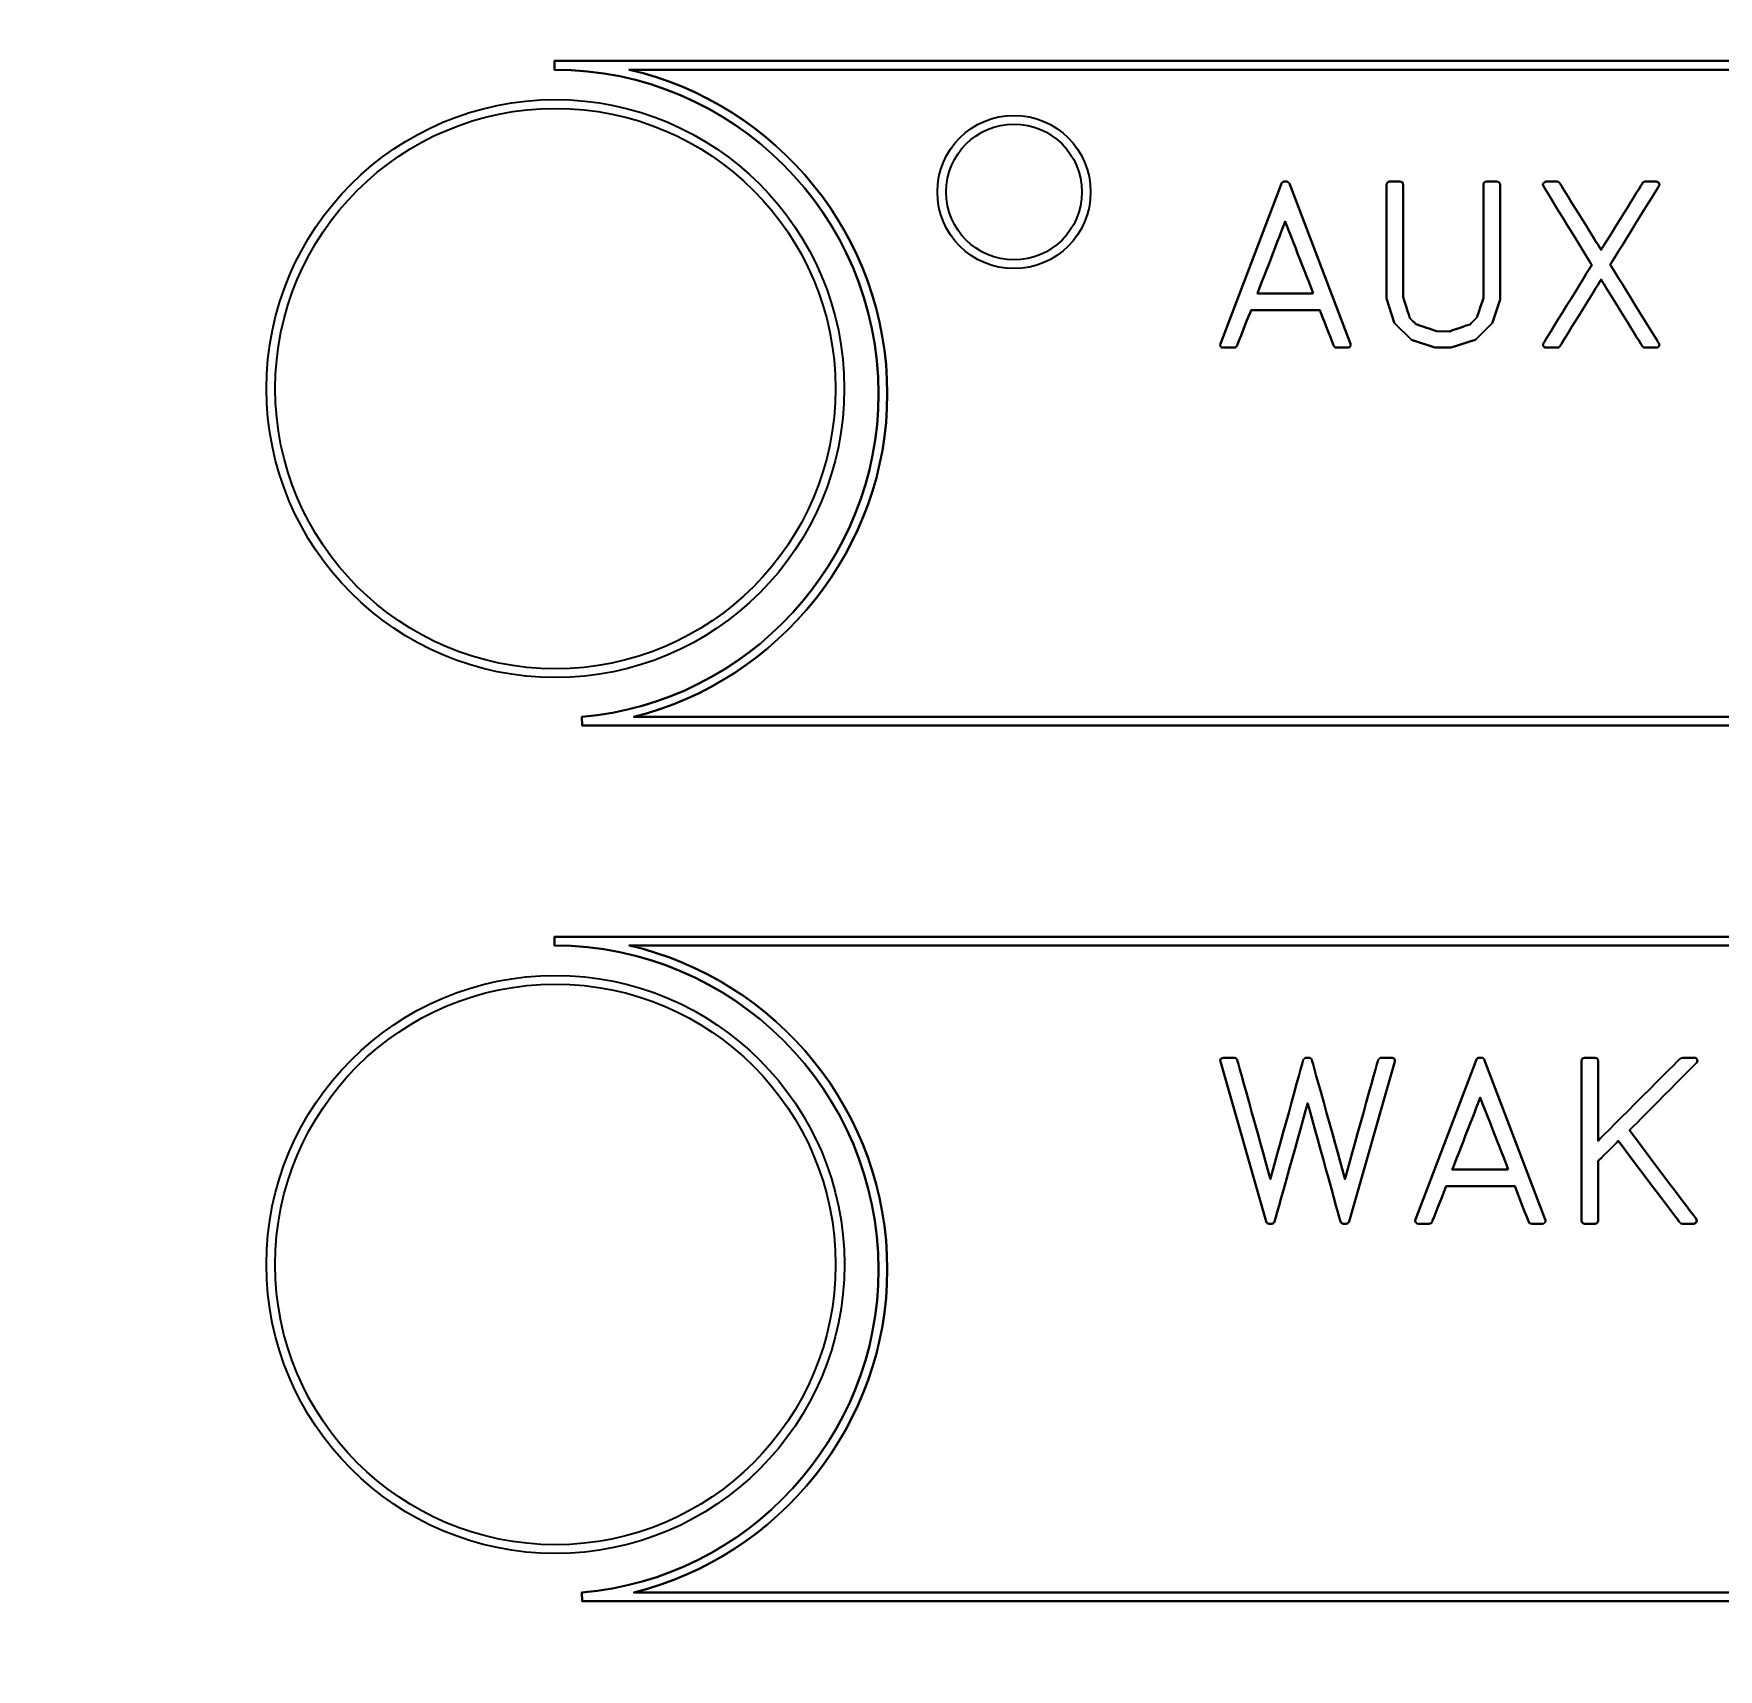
# Model space of a CAD drawing. Extents: x 5.5 to 12.5, y 5.1 to 18.5.
# Drawn here: x 8.984 to 10.908, y 8.231 to 10.098 of the extents above; entities that cross this region are included whole.
import ezdxf

# ---------------------------------------------------------------- set-up
doc = ezdxf.new("R2010")
doc.units = 0
doc.header["$MEASUREMENT"] = 0
doc.layers.get('0').update_dxf_attribs({"linetype": 'CONTINUOUS'})
doc.styles.add('STD', font='txt')

msp = doc.modelspace()

# ---------------------------------------------------------------- linework, layer by layer
at = {"color": 7}
for centre, radius in [((9.5796, 9.6933), 0.3299), ((9.5796, 9.6933), 0.3299), ((9.5796, 9.6933), 0.3199), ((9.5796, 9.6933), 0.3199), ((10.1033, 9.9177), 0.0875), ((10.1033, 9.9177), 0.0875), ((10.1033, 9.9177), 0.0775), ((10.1033, 9.9177), 0.0775), ((9.5796, 8.6934), 0.33), ((9.5796, 8.6934), 0.33), ((9.5796, 8.6934), 0.32), ((9.5796, 8.6934), 0.32)]:
    msp.add_circle(centre, radius, dxfattribs=at)
for points, knots in [([(12.1297, 18.4983), (12.1297, 18.4983), (5.8796, 18.4983), (5.8796, 18.4983), (5.6701, 18.4983), (5.4996, 18.3279), (5.4996, 18.1183), (5.4996, 18.1183), (5.4996, 5.8684), (5.4996, 5.8684), (5.4996, 5.6589), (5.6701, 5.4884), (5.8796, 5.4884), (5.8796, 5.4884), (12.1297, 5.4884), (12.1297, 5.4884), (12.3391, 5.4884), (12.5097, 5.6589), (12.5097, 5.8684), (12.5097, 5.8684), (12.5097, 18.1183), (12.5097, 18.1183), (12.5097, 18.3279), (12.3391, 18.4983), (12.1297, 18.4983)], [0, 0, 0, 0, 1, 1, 1, 2, 2, 2, 3, 3, 3, 4, 4, 4, 5, 5, 5, 6, 6, 6, 7, 7, 7, 8, 8, 8, 8]), ([(12.1297, 18.4883), (12.1297, 18.4883), (5.8796, 18.4883), (5.8796, 18.4883), (5.6756, 18.4883), (5.5096, 18.3224), (5.5096, 18.1183), (5.5096, 18.1183), (5.5096, 5.8684), (5.5096, 5.8684), (5.5096, 5.6644), (5.6756, 5.4984), (5.8796, 5.4984), (5.8796, 5.4984), (12.1297, 5.4984), (12.1297, 5.4984), (12.1724, 5.4984), (12.213, 5.5056), (12.2513, 5.519), (12.2513, 5.519), (12.2489, 5.519), (12.2489, 5.519), (12.2489, 5.519), (12.2382, 5.5232), (12.2382, 5.5232), (12.2382, 5.5232), (12.2341, 5.5273), (12.2341, 5.5273), (12.2341, 5.5273), (12.231, 5.5332), (12.231, 5.5332), (12.2313, 5.5325), (12.2323, 5.5325), (12.233, 5.5321), (12.2327, 5.5328), (12.2323, 5.5339), (12.2323, 5.5339), (12.232, 5.5345), (12.2316, 5.5352), (12.2316, 5.5359), (12.2316, 5.537), (12.2323, 5.538), (12.2334, 5.5383), (12.2351, 5.539), (12.2365, 5.5383), (12.2372, 5.5363), (12.2372, 5.5363), (12.2378, 5.5356), (12.2382, 5.5349), (12.2382, 5.5352), (12.2389, 5.5356), (12.2389, 5.5359), (12.2389, 5.5363), (12.2389, 5.5366), (12.2385, 5.537), (12.2385, 5.537), (12.2406, 5.5321), (12.2406, 5.5321), (12.2406, 5.5321), (12.2423, 5.5304), (12.2434, 5.5297), (12.2444, 5.5294), (12.2502, 5.5273), (12.2502, 5.5273), (12.2502, 5.5273), (12.2578, 5.527), (12.2578, 5.527), (12.2578, 5.527), (12.2647, 5.5294), (12.2661, 5.5297), (12.2668, 5.5304), (12.2699, 5.5335), (12.2706, 5.5342), (12.2709, 5.5356), (12.273, 5.5414), (12.273, 5.5414), (12.273, 5.5414), (12.2733, 5.5463), (12.2733, 5.5463), (12.2733, 5.5463), (12.2709, 5.5528), (12.2706, 5.5542), (12.2699, 5.5549), (12.2668, 5.558), (12.2657, 5.559), (12.2647, 5.5594), (12.2589, 5.5614), (12.2589, 5.5614), (12.2589, 5.5614), (12.2513, 5.5614), (12.2513, 5.5614), (12.2513, 5.5614), (12.2444, 5.5594), (12.243, 5.559), (12.2423, 5.558), (12.2396, 5.5552), (12.2396, 5.5552), (12.2385, 5.5542), (12.2368, 5.5538), (12.2354, 5.5545), (12.2341, 5.5552), (12.2334, 5.5566), (12.2334, 5.558), (12.2334, 5.558), (12.2368, 5.5879), (12.2368, 5.5879), (12.2368, 5.5897), (12.2385, 5.591), (12.2403, 5.591), (12.2403, 5.591), (12.2713, 5.591), (12.2713, 5.591), (12.2733, 5.591), (12.2747, 5.589), (12.2747, 5.5869), (12.2747, 5.5848), (12.2733, 5.5828), (12.2713, 5.5828), (12.2713, 5.5828), (12.2496, 5.5828), (12.2447, 5.5828), (12.244, 5.5793), (12.2437, 5.5735), (12.243, 5.5676), (12.2461, 5.5687), (12.2499, 5.5697), (12.2499, 5.5697), (12.2499, 5.5697), (12.2602, 5.5697), (12.2602, 5.5697), (12.2602, 5.5697), (12.2695, 5.5666), (12.2695, 5.5666), (12.2702, 5.5662), (12.2706, 5.5659), (12.2709, 5.5656), (12.2709, 5.5656), (12.2775, 5.5594), (12.2775, 5.5594), (12.2778, 5.559), (12.2781, 5.5583), (12.2781, 5.558), (12.2781, 5.558), (12.2816, 5.5473), (12.2816, 5.5473), (12.2816, 5.5473), (12.2812, 5.5401), (12.2812, 5.5401), (12.2812, 5.5401), (12.2781, 5.5308), (12.2781, 5.5308), (12.2781, 5.5301), (12.2778, 5.5297), (12.2775, 5.5294), (12.2775, 5.5294), (12.2771, 5.529), (12.2771, 5.529), (12.408, 5.5862), (12.4997, 5.7168), (12.4997, 5.8684), (12.4997, 5.8684), (12.4997, 18.1183), (12.4997, 18.1183), (12.4997, 18.3224), (12.3336, 18.4883), (12.1297, 18.4883)], [0, 0, 0, 0, 1, 1, 1, 2, 2, 2, 3, 3, 3, 4, 4, 4, 5, 5, 5, 6, 6, 6, 7, 7, 7, 8, 8, 8, 9, 9, 9, 10, 10, 10, 11, 11, 11, 12, 12, 12, 13, 13, 13, 14, 14, 14, 15, 15, 15, 16, 16, 16, 17, 17, 17, 18, 18, 18, 19, 19, 19, 20, 20, 20, 21, 21, 21, 22, 22, 22, 23, 23, 23, 24, 24, 24, 25, 25, 25, 26, 26, 26, 27, 27, 27, 28, 28, 28, 29, 29, 29, 30, 30, 30, 31, 31, 31, 32, 32, 32, 33, 33, 33, 34, 34, 34, 35, 35, 35, 36, 36, 36, 37, 37, 37, 38, 38, 38, 39, 39, 39, 40, 40, 40, 41, 41, 41, 42, 42, 42, 43, 43, 43, 44, 44, 44, 45, 45, 45, 46, 46, 46, 47, 47, 47, 48, 48, 48, 49, 49, 49, 50, 50, 50, 51, 51, 51, 52, 52, 52, 53, 53, 53, 54, 54, 54, 55, 55, 55, 55]), ([(12.4997, 5.8684), (12.4997, 5.7168), (12.408, 5.5862), (12.2771, 5.529), (12.2771, 5.529), (12.2775, 5.5294), (12.2775, 5.5294), (12.2778, 5.5297), (12.2781, 5.5301), (12.2781, 5.5308), (12.2781, 5.5308), (12.2812, 5.5401), (12.2812, 5.5401), (12.2812, 5.5401), (12.2816, 5.5473), (12.2816, 5.5473), (12.2816, 5.5473), (12.2781, 5.558), (12.2781, 5.558), (12.2781, 5.5583), (12.2778, 5.559), (12.2775, 5.5594), (12.2775, 5.5594), (12.2709, 5.5656), (12.2709, 5.5656), (12.2706, 5.5659), (12.2702, 5.5662), (12.2695, 5.5666), (12.2695, 5.5666), (12.2602, 5.5697), (12.2602, 5.5697), (12.2602, 5.5697), (12.2499, 5.5697), (12.2499, 5.5697), (12.2499, 5.5697), (12.2461, 5.5687), (12.243, 5.5676), (12.2437, 5.5735), (12.244, 5.5793), (12.2447, 5.5828), (12.2496, 5.5828), (12.2713, 5.5828), (12.2713, 5.5828), (12.2733, 5.5828), (12.2747, 5.5848), (12.2747, 5.5869), (12.2747, 5.589), (12.2733, 5.591), (12.2713, 5.591), (12.2713, 5.591), (12.2403, 5.591), (12.2403, 5.591), (12.2385, 5.591), (12.2368, 5.5897), (12.2368, 5.5879), (12.2368, 5.5879), (12.2334, 5.558), (12.2334, 5.558), (12.2334, 5.5566), (12.2341, 5.5552), (12.2354, 5.5545), (12.2368, 5.5538), (12.2385, 5.5542), (12.2396, 5.5552), (12.2396, 5.5552), (12.2423, 5.558), (12.243, 5.559), (12.2444, 5.5594), (12.2513, 5.5614), (12.2513, 5.5614), (12.2513, 5.5614), (12.2589, 5.5614), (12.2589, 5.5614), (12.2589, 5.5614), (12.2647, 5.5594), (12.2657, 5.559), (12.2668, 5.558), (12.2699, 5.5549), (12.2706, 5.5542), (12.2709, 5.5528), (12.2733, 5.5463), (12.2733, 5.5463), (12.2733, 5.5463), (12.273, 5.5414), (12.273, 5.5414), (12.273, 5.5414), (12.2709, 5.5356), (12.2706, 5.5342), (12.2699, 5.5335), (12.2668, 5.5304), (12.2661, 5.5297), (12.2647, 5.5294), (12.2578, 5.527), (12.2578, 5.527), (12.2578, 5.527), (12.2502, 5.5273), (12.2502, 5.5273), (12.2502, 5.5273), (12.2444, 5.5294), (12.2434, 5.5297), (12.2423, 5.5304), (12.2406, 5.5321), (12.2406, 5.5321), (12.2406, 5.5321), (12.2385, 5.537), (12.2385, 5.537), (12.2389, 5.5366), (12.2389, 5.5363), (12.2389, 5.5359), (12.2389, 5.5356), (12.2382, 5.5352), (12.2382, 5.5349), (12.2378, 5.5356), (12.2372, 5.5363), (12.2372, 5.5363), (12.2365, 5.5383), (12.2351, 5.539), (12.2334, 5.5383), (12.2323, 5.538), (12.2316, 5.537), (12.2316, 5.5359), (12.2316, 5.5352), (12.232, 5.5345), (12.2323, 5.5339), (12.2323, 5.5339), (12.2327, 5.5328), (12.233, 5.5321), (12.2323, 5.5325), (12.2313, 5.5325), (12.231, 5.5332), (12.231, 5.5332), (12.2341, 5.5273), (12.2341, 5.5273), (12.2341, 5.5273), (12.2382, 5.5232), (12.2382, 5.5232), (12.2382, 5.5232), (12.2489, 5.519), (12.2489, 5.519), (12.2489, 5.519), (12.2513, 5.519), (12.2513, 5.519), (12.213, 5.5056), (12.1724, 5.4984), (12.1297, 5.4984), (12.1297, 5.4984), (5.8796, 5.4984), (5.8796, 5.4984), (5.6756, 5.4984), (5.5096, 5.6644), (5.5096, 5.8684), (5.5096, 5.8684), (5.5096, 18.1183), (5.5096, 18.1183), (5.5096, 18.3224), (5.6756, 18.4883), (5.8796, 18.4883), (5.8796, 18.4883), (12.1297, 18.4883), (12.1297, 18.4883), (12.3336, 18.4883), (12.4997, 18.3224), (12.4997, 18.1183), (12.4997, 18.1183), (12.4997, 5.8684), (12.4997, 5.8684)], [0, 0, 0, 0, 1, 1, 1, 2, 2, 2, 3, 3, 3, 4, 4, 4, 5, 5, 5, 6, 6, 6, 7, 7, 7, 8, 8, 8, 9, 9, 9, 10, 10, 10, 11, 11, 11, 12, 12, 12, 13, 13, 13, 14, 14, 14, 15, 15, 15, 16, 16, 16, 17, 17, 17, 18, 18, 18, 19, 19, 19, 20, 20, 20, 21, 21, 21, 22, 22, 22, 23, 23, 23, 24, 24, 24, 25, 25, 25, 26, 26, 26, 27, 27, 27, 28, 28, 28, 29, 29, 29, 30, 30, 30, 31, 31, 31, 32, 32, 32, 33, 33, 33, 34, 34, 34, 35, 35, 35, 36, 36, 36, 37, 37, 37, 38, 38, 38, 39, 39, 39, 40, 40, 40, 41, 41, 41, 42, 42, 42, 43, 43, 43, 44, 44, 44, 45, 45, 45, 46, 46, 46, 47, 47, 47, 48, 48, 48, 49, 49, 49, 50, 50, 50, 51, 51, 51, 52, 52, 52, 53, 53, 53, 54, 54, 54, 55, 55, 55, 55]), ([(5.8286, 6.1419), (5.7624, 6.1419), (5.7087, 6.1957), (5.7087, 6.2618), (5.7087, 6.2618), (5.7087, 11.1118), (5.7087, 11.1118), (5.7087, 11.178), (5.7624, 11.2317), (5.8286, 11.2317), (5.8286, 11.2317), (12.1786, 11.2317), (12.1786, 11.2317), (12.2447, 11.2317), (12.2985, 11.178), (12.2985, 11.1118), (12.2985, 11.1118), (12.2985, 6.2618), (12.2985, 6.2618), (12.2985, 6.1957), (12.2447, 6.1419), (12.1786, 6.1419), (12.1786, 6.1419), (5.8286, 6.1419), (5.8286, 6.1419)], [0, 0, 0, 0, 1, 1, 1, 2, 2, 2, 3, 3, 3, 4, 4, 4, 5, 5, 5, 6, 6, 6, 7, 7, 7, 8, 8, 8, 8]), ([(12.1786, 6.1819), (12.2227, 6.1819), (12.2585, 6.2177), (12.2585, 6.2618), (12.2585, 6.2618), (12.2585, 11.1118), (12.2585, 11.1118), (12.2585, 11.1559), (12.2227, 11.1917), (12.1786, 11.1917), (12.1786, 11.1917), (5.8286, 11.1917), (5.8286, 11.1917), (5.7845, 11.1917), (5.7487, 11.1559), (5.7487, 11.1118), (5.7487, 11.1118), (5.7487, 6.2618), (5.7487, 6.2618), (5.7487, 6.2177), (5.7845, 6.1819), (5.8286, 6.1819), (5.8286, 6.1819), (12.1786, 6.1819), (12.1786, 6.1819)], [0, 0, 0, 0, 1, 1, 1, 2, 2, 2, 3, 3, 3, 4, 4, 4, 5, 5, 5, 6, 6, 6, 7, 7, 7, 8, 8, 8, 8]), ([(11.9226, 9.3086), (11.9226, 9.3086), (9.6103, 9.3086), (9.6103, 9.3086), (9.6103, 9.3086), (9.6096, 9.3186), (9.6096, 9.3186), (9.7997, 9.3345), (9.9486, 9.4964), (9.9486, 9.6873), (9.9486, 9.8912), (9.7825, 10.0573), (9.5786, 10.0573), (9.5786, 10.0573), (9.5786, 10.0673), (9.5786, 10.0673), (9.5786, 10.0673), (11.9226, 10.0673), (11.9226, 10.0673), (11.9695, 10.0673), (12.0077, 10.0294), (12.0077, 9.9825), (12.0077, 9.9825), (12.0077, 9.3937), (12.0077, 9.3937), (12.0077, 9.3469), (11.9695, 9.3086), (11.9226, 9.3086)], [0, 0, 0, 0, 1, 1, 1, 2, 2, 2, 3, 3, 3, 4, 4, 4, 5, 5, 5, 6, 6, 6, 7, 7, 7, 8, 8, 8, 9, 9, 9, 9]), ([(12.0077, 9.9825), (12.0077, 10.0294), (11.9695, 10.0673), (11.9226, 10.0673), (11.9226, 10.0673), (9.5786, 10.0673), (9.5786, 10.0673), (9.5786, 10.0673), (9.5786, 10.0573), (9.5786, 10.0573), (9.7825, 10.0573), (9.9486, 9.8912), (9.9486, 9.6873), (9.9486, 9.4964), (9.7997, 9.3345), (9.6096, 9.3186), (9.6096, 9.3186), (9.6103, 9.3086), (9.6103, 9.3086), (9.6103, 9.3086), (11.9226, 9.3086), (11.9226, 9.3086), (11.9695, 9.3086), (12.0077, 9.3469), (12.0077, 9.3937), (12.0077, 9.3937), (12.0077, 9.9825), (12.0077, 9.9825)], [0, 0, 0, 0, 1, 1, 1, 2, 2, 2, 3, 3, 3, 4, 4, 4, 5, 5, 5, 6, 6, 6, 7, 7, 7, 8, 8, 8, 9, 9, 9, 9]), ([(11.9226, 10.0573), (11.9226, 10.0573), (9.8221, 10.0573), (9.664, 10.0573), (9.8325, 10.0183), (9.9586, 9.8674), (9.9586, 9.6873), (9.9586, 9.5116), (9.8352, 9.36), (9.6692, 9.3186), (9.7808, 9.3186), (11.9226, 9.3186), (11.9226, 9.3186), (11.964, 9.3186), (11.9977, 9.3524), (11.9977, 9.3937), (11.9977, 9.3937), (11.9977, 9.9825), (11.9977, 9.9825), (11.9977, 10.0238), (11.964, 10.0573), (11.9226, 10.0573)], [0, 0, 0, 0, 1, 1, 1, 2, 2, 2, 3, 3, 3, 4, 4, 4, 5, 5, 5, 6, 6, 6, 7, 7, 7, 7]), ([(11.9977, 9.3937), (11.9977, 9.3524), (11.964, 9.3186), (11.9226, 9.3186), (11.9226, 9.3186), (9.7808, 9.3186), (9.6692, 9.3186), (9.8352, 9.36), (9.9586, 9.5116), (9.9586, 9.6873), (9.9586, 9.8674), (9.8325, 10.0183), (9.664, 10.0573), (9.8221, 10.0573), (11.9226, 10.0573), (11.9226, 10.0573), (11.964, 10.0573), (11.9977, 10.0238), (11.9977, 9.9825), (11.9977, 9.9825), (11.9977, 9.3937), (11.9977, 9.3937)], [0, 0, 0, 0, 1, 1, 1, 2, 2, 2, 3, 3, 3, 4, 4, 4, 5, 5, 5, 6, 6, 6, 7, 7, 7, 7]), ([(10.487, 9.7414), (10.4864, 9.7403), (10.4853, 9.74), (10.4843, 9.74), (10.4843, 9.74), (10.4715, 9.74), (10.4715, 9.74), (10.4702, 9.74), (10.4688, 9.7407), (10.4684, 9.742), (10.4684, 9.742), (10.454, 9.7789), (10.4526, 9.7827), (10.4481, 9.7827), (10.3785, 9.7827), (10.374, 9.7827), (10.3723, 9.7789), (10.3579, 9.742), (10.3579, 9.742), (10.3575, 9.7407), (10.3561, 9.74), (10.3548, 9.74), (10.3548, 9.74), (10.3423, 9.74), (10.3423, 9.74), (10.341, 9.74), (10.3399, 9.7403), (10.3392, 9.7414), (10.3389, 9.7424), (10.3386, 9.7434), (10.3389, 9.7445), (10.3389, 9.7445), (10.4088, 9.9274), (10.4088, 9.9274), (10.4092, 9.9284), (10.4106, 9.9295), (10.4119, 9.9295), (10.4119, 9.9295), (10.4147, 9.9295), (10.4147, 9.9295), (10.4161, 9.9295), (10.4171, 9.9284), (10.4178, 9.9274), (10.4178, 9.9274), (10.4874, 9.7445), (10.4874, 9.7445), (10.4877, 9.7434), (10.4877, 9.7424), (10.487, 9.7414)], [0, 0, 0, 0, 1, 1, 1, 2, 2, 2, 3, 3, 3, 4, 4, 4, 5, 5, 5, 6, 6, 6, 7, 7, 7, 8, 8, 8, 9, 9, 9, 10, 10, 10, 11, 11, 11, 12, 12, 12, 13, 13, 13, 14, 14, 14, 15, 15, 15, 16, 16, 16, 16]), ([(10.4178, 9.9274), (10.4171, 9.9284), (10.4161, 9.9295), (10.4147, 9.9295), (10.4147, 9.9295), (10.4119, 9.9295), (10.4119, 9.9295), (10.4106, 9.9295), (10.4092, 9.9284), (10.4088, 9.9274), (10.4088, 9.9274), (10.3389, 9.7445), (10.3389, 9.7445), (10.3386, 9.7434), (10.3389, 9.7424), (10.3392, 9.7414), (10.3399, 9.7403), (10.341, 9.74), (10.3423, 9.74), (10.3423, 9.74), (10.3548, 9.74), (10.3548, 9.74), (10.3561, 9.74), (10.3575, 9.7407), (10.3579, 9.742), (10.3579, 9.742), (10.3723, 9.7789), (10.374, 9.7827), (10.3785, 9.7827), (10.4481, 9.7827), (10.4526, 9.7827), (10.454, 9.7789), (10.4684, 9.742), (10.4684, 9.742), (10.4688, 9.7407), (10.4702, 9.74), (10.4715, 9.74), (10.4715, 9.74), (10.4843, 9.74), (10.4843, 9.74), (10.4853, 9.74), (10.4864, 9.7403), (10.487, 9.7414), (10.4877, 9.7424), (10.4877, 9.7434), (10.4874, 9.7445), (10.4874, 9.7445), (10.4178, 9.9274), (10.4178, 9.9274)], [0, 0, 0, 0, 1, 1, 1, 2, 2, 2, 3, 3, 3, 4, 4, 4, 5, 5, 5, 6, 6, 6, 7, 7, 7, 8, 8, 8, 9, 9, 9, 10, 10, 10, 11, 11, 11, 12, 12, 12, 13, 13, 13, 14, 14, 14, 15, 15, 15, 16, 16, 16, 16]), ([(10.6583, 9.7961), (10.6583, 9.7958), (10.6583, 9.7951), (10.6583, 9.7948), (10.6583, 9.7948), (10.6497, 9.7686), (10.6497, 9.7686), (10.6493, 9.7682), (10.649, 9.7675), (10.6486, 9.7672), (10.6486, 9.7672), (10.631, 9.7496), (10.631, 9.7496), (10.6307, 9.7493), (10.6304, 9.7489), (10.6297, 9.7489), (10.6297, 9.7489), (10.6025, 9.74), (10.6025, 9.74), (10.6025, 9.74), (10.5839, 9.74), (10.5839, 9.74), (10.5839, 9.74), (10.5573, 9.7489), (10.5573, 9.7489), (10.557, 9.7489), (10.5566, 9.7493), (10.5563, 9.7496), (10.5563, 9.7496), (10.5384, 9.7672), (10.5384, 9.7672), (10.538, 9.7675), (10.5377, 9.7682), (10.5373, 9.7686), (10.5373, 9.7686), (10.5287, 9.7961), (10.5287, 9.7961), (10.5287, 9.7961), (10.5287, 9.926), (10.5287, 9.926), (10.5287, 9.9281), (10.5301, 9.9295), (10.5322, 9.9295), (10.5322, 9.9295), (10.5442, 9.9295), (10.5442, 9.9295), (10.5463, 9.9295), (10.5477, 9.9281), (10.5477, 9.926), (10.5477, 9.926), (10.5477, 9.7975), (10.5477, 9.7975), (10.5477, 9.7975), (10.5549, 9.7748), (10.5556, 9.7734), (10.5566, 9.7724), (10.5611, 9.7679), (10.5621, 9.7668), (10.5635, 9.7665), (10.5856, 9.7589), (10.5856, 9.7589), (10.5856, 9.7589), (10.6007, 9.7586), (10.6007, 9.7586), (10.6007, 9.7586), (10.6224, 9.7662), (10.6242, 9.7665), (10.6248, 9.7675), (10.6307, 9.7734), (10.6317, 9.7744), (10.6324, 9.7758), (10.6393, 9.7965), (10.6393, 9.7965), (10.6393, 9.7965), (10.6393, 9.926), (10.6393, 9.926), (10.6393, 9.9281), (10.6407, 9.9295), (10.6428, 9.9295), (10.6428, 9.9295), (10.6548, 9.9295), (10.6548, 9.9295), (10.6569, 9.9295), (10.6583, 9.9281), (10.6583, 9.926), (10.6583, 9.926), (10.6583, 9.7961), (10.6583, 9.7961)], [0, 0, 0, 0, 1, 1, 1, 2, 2, 2, 3, 3, 3, 4, 4, 4, 5, 5, 5, 6, 6, 6, 7, 7, 7, 8, 8, 8, 9, 9, 9, 10, 10, 10, 11, 11, 11, 12, 12, 12, 13, 13, 13, 14, 14, 14, 15, 15, 15, 16, 16, 16, 17, 17, 17, 18, 18, 18, 19, 19, 19, 20, 20, 20, 21, 21, 21, 22, 22, 22, 23, 23, 23, 24, 24, 24, 25, 25, 25, 26, 26, 26, 27, 27, 27, 28, 28, 28, 29, 29, 29, 29]), ([(10.6548, 9.9295), (10.6548, 9.9295), (10.6428, 9.9295), (10.6428, 9.9295), (10.6407, 9.9295), (10.6393, 9.9281), (10.6393, 9.926), (10.6393, 9.926), (10.6393, 9.7965), (10.6393, 9.7965), (10.6393, 9.7965), (10.6324, 9.7758), (10.6317, 9.7744), (10.6307, 9.7734), (10.6248, 9.7675), (10.6242, 9.7665), (10.6224, 9.7662), (10.6007, 9.7586), (10.6007, 9.7586), (10.6007, 9.7586), (10.5856, 9.7589), (10.5856, 9.7589), (10.5856, 9.7589), (10.5635, 9.7665), (10.5621, 9.7668), (10.5611, 9.7679), (10.5566, 9.7724), (10.5556, 9.7734), (10.5549, 9.7748), (10.5477, 9.7975), (10.5477, 9.7975), (10.5477, 9.7975), (10.5477, 9.926), (10.5477, 9.926), (10.5477, 9.9281), (10.5463, 9.9295), (10.5442, 9.9295), (10.5442, 9.9295), (10.5322, 9.9295), (10.5322, 9.9295), (10.5301, 9.9295), (10.5287, 9.9281), (10.5287, 9.926), (10.5287, 9.926), (10.5287, 9.7961), (10.5287, 9.7961), (10.5287, 9.7961), (10.5373, 9.7686), (10.5373, 9.7686), (10.5377, 9.7682), (10.538, 9.7675), (10.5384, 9.7672), (10.5384, 9.7672), (10.5563, 9.7496), (10.5563, 9.7496), (10.5566, 9.7493), (10.557, 9.7489), (10.5573, 9.7489), (10.5573, 9.7489), (10.5839, 9.74), (10.5839, 9.74), (10.5839, 9.74), (10.6025, 9.74), (10.6025, 9.74), (10.6025, 9.74), (10.6297, 9.7489), (10.6297, 9.7489), (10.6304, 9.7489), (10.6307, 9.7493), (10.631, 9.7496), (10.631, 9.7496), (10.6486, 9.7672), (10.6486, 9.7672), (10.649, 9.7675), (10.6493, 9.7682), (10.6497, 9.7686), (10.6497, 9.7686), (10.6583, 9.7948), (10.6583, 9.7948), (10.6583, 9.7951), (10.6583, 9.7958), (10.6583, 9.7961), (10.6583, 9.7961), (10.6583, 9.926), (10.6583, 9.926), (10.6583, 9.9281), (10.6569, 9.9295), (10.6548, 9.9295)], [0, 0, 0, 0, 1, 1, 1, 2, 2, 2, 3, 3, 3, 4, 4, 4, 5, 5, 5, 6, 6, 6, 7, 7, 7, 8, 8, 8, 9, 9, 9, 10, 10, 10, 11, 11, 11, 12, 12, 12, 13, 13, 13, 14, 14, 14, 15, 15, 15, 16, 16, 16, 17, 17, 17, 18, 18, 18, 19, 19, 19, 20, 20, 20, 21, 21, 21, 22, 22, 22, 23, 23, 23, 24, 24, 24, 25, 25, 25, 26, 26, 26, 27, 27, 27, 28, 28, 28, 29, 29, 29, 29]), ([(10.8395, 9.7451), (10.8398, 9.7445), (10.8402, 9.7438), (10.8402, 9.7434), (10.8402, 9.7427), (10.8398, 9.742), (10.8395, 9.7417), (10.8391, 9.7403), (10.8378, 9.74), (10.8367, 9.74), (10.8367, 9.74), (10.8236, 9.74), (10.8236, 9.74), (10.8226, 9.74), (10.8216, 9.7403), (10.8209, 9.7414), (10.8209, 9.7414), (10.7788, 9.8092), (10.7737, 9.8178), (10.7685, 9.8092), (10.7265, 9.7414), (10.7265, 9.7414), (10.7258, 9.7403), (10.7248, 9.74), (10.7237, 9.74), (10.7237, 9.74), (10.711, 9.74), (10.711, 9.74), (10.7096, 9.74), (10.7086, 9.7403), (10.7079, 9.7417), (10.7075, 9.742), (10.7072, 9.7427), (10.7072, 9.7434), (10.7072, 9.7438), (10.7075, 9.7445), (10.7079, 9.7451), (10.7079, 9.7451), (10.7609, 9.8309), (10.763, 9.8344), (10.7609, 9.8378), (10.7079, 9.9243), (10.7079, 9.9243), (10.7075, 9.9246), (10.7072, 9.9253), (10.7072, 9.926), (10.7072, 9.9267), (10.7075, 9.927), (10.7079, 9.9277), (10.7086, 9.9288), (10.7096, 9.9295), (10.711, 9.9295), (10.711, 9.9295), (10.7237, 9.9295), (10.7237, 9.9295), (10.7248, 9.9295), (10.7258, 9.9288), (10.7265, 9.9277), (10.7265, 9.9277), (10.7685, 9.8599), (10.7737, 9.8516), (10.7788, 9.8599), (10.8209, 9.9277), (10.8209, 9.9277), (10.8216, 9.9288), (10.8226, 9.9295), (10.8236, 9.9295), (10.8236, 9.9295), (10.8367, 9.9295), (10.8367, 9.9295), (10.8378, 9.9295), (10.8391, 9.9288), (10.8395, 9.9277), (10.8398, 9.927), (10.8402, 9.9267), (10.8402, 9.926), (10.8402, 9.9253), (10.8398, 9.9246), (10.8395, 9.9243), (10.8395, 9.9243), (10.7864, 9.8382), (10.784, 9.8347), (10.7864, 9.8313), (10.8395, 9.7451), (10.8395, 9.7451)], [0, 0, 0, 0, 1, 1, 1, 2, 2, 2, 3, 3, 3, 4, 4, 4, 5, 5, 5, 6, 6, 6, 7, 7, 7, 8, 8, 8, 9, 9, 9, 10, 10, 10, 11, 11, 11, 12, 12, 12, 13, 13, 13, 14, 14, 14, 15, 15, 15, 16, 16, 16, 17, 17, 17, 18, 18, 18, 19, 19, 19, 20, 20, 20, 21, 21, 21, 22, 22, 22, 23, 23, 23, 24, 24, 24, 25, 25, 25, 26, 26, 26, 27, 27, 27, 28, 28, 28, 28]), ([(10.8402, 9.926), (10.8402, 9.9267), (10.8398, 9.927), (10.8395, 9.9277), (10.8391, 9.9288), (10.8378, 9.9295), (10.8367, 9.9295), (10.8367, 9.9295), (10.8236, 9.9295), (10.8236, 9.9295), (10.8226, 9.9295), (10.8216, 9.9288), (10.8209, 9.9277), (10.8209, 9.9277), (10.7788, 9.8599), (10.7737, 9.8516), (10.7685, 9.8599), (10.7265, 9.9277), (10.7265, 9.9277), (10.7258, 9.9288), (10.7248, 9.9295), (10.7237, 9.9295), (10.7237, 9.9295), (10.711, 9.9295), (10.711, 9.9295), (10.7096, 9.9295), (10.7086, 9.9288), (10.7079, 9.9277), (10.7075, 9.927), (10.7072, 9.9267), (10.7072, 9.926), (10.7072, 9.9253), (10.7075, 9.9246), (10.7079, 9.9243), (10.7079, 9.9243), (10.7609, 9.8378), (10.763, 9.8344), (10.7609, 9.8309), (10.7079, 9.7451), (10.7079, 9.7451), (10.7075, 9.7445), (10.7072, 9.7438), (10.7072, 9.7434), (10.7072, 9.7427), (10.7075, 9.742), (10.7079, 9.7417), (10.7086, 9.7403), (10.7096, 9.74), (10.711, 9.74), (10.711, 9.74), (10.7237, 9.74), (10.7237, 9.74), (10.7248, 9.74), (10.7258, 9.7403), (10.7265, 9.7414), (10.7265, 9.7414), (10.7685, 9.8092), (10.7737, 9.8178), (10.7788, 9.8092), (10.8209, 9.7414), (10.8209, 9.7414), (10.8216, 9.7403), (10.8226, 9.74), (10.8236, 9.74), (10.8236, 9.74), (10.8367, 9.74), (10.8367, 9.74), (10.8378, 9.74), (10.8391, 9.7403), (10.8395, 9.7417), (10.8398, 9.742), (10.8402, 9.7427), (10.8402, 9.7434), (10.8402, 9.7438), (10.8398, 9.7445), (10.8395, 9.7451), (10.8395, 9.7451), (10.7864, 9.8313), (10.784, 9.8347), (10.7864, 9.8382), (10.8395, 9.9243), (10.8395, 9.9243), (10.8398, 9.9246), (10.8402, 9.9253), (10.8402, 9.926)], [0, 0, 0, 0, 1, 1, 1, 2, 2, 2, 3, 3, 3, 4, 4, 4, 5, 5, 5, 6, 6, 6, 7, 7, 7, 8, 8, 8, 9, 9, 9, 10, 10, 10, 11, 11, 11, 12, 12, 12, 13, 13, 13, 14, 14, 14, 15, 15, 15, 16, 16, 16, 17, 17, 17, 18, 18, 18, 19, 19, 19, 20, 20, 20, 21, 21, 21, 22, 22, 22, 23, 23, 23, 24, 24, 24, 25, 25, 25, 26, 26, 26, 27, 27, 27, 28, 28, 28, 28]), ([(10.445, 9.802), (10.4419, 9.8096), (10.4181, 9.8709), (10.413, 9.884), (10.4078, 9.8709), (10.3844, 9.8096), (10.3813, 9.802), (10.3895, 9.802), (10.4367, 9.802), (10.445, 9.802)], [0, 0, 0, 0, 1, 1, 1, 2, 2, 2, 3, 3, 3, 3]), ([(10.445, 9.802), (10.4367, 9.802), (10.3895, 9.802), (10.3813, 9.802), (10.3844, 9.8096), (10.4078, 9.8709), (10.413, 9.884), (10.4181, 9.8709), (10.4419, 9.8096), (10.445, 9.802)], [0, 0, 0, 0, 1, 1, 1, 2, 2, 2, 3, 3, 3, 3]), ([(11.9226, 8.3089), (11.9226, 8.3089), (9.6103, 8.3089), (9.6103, 8.3089), (9.6103, 8.3089), (9.6096, 8.3189), (9.6096, 8.3189), (9.7997, 8.3347), (9.9486, 8.4966), (9.9486, 8.6875), (9.9486, 8.8914), (9.7825, 9.0575), (9.5786, 9.0575), (9.5786, 9.0575), (9.5786, 9.0675), (9.5786, 9.0675), (9.5786, 9.0675), (11.9226, 9.0675), (11.9226, 9.0675), (11.9695, 9.0675), (12.0077, 9.0293), (12.0077, 8.9824), (12.0077, 8.9824), (12.0077, 8.3936), (12.0077, 8.3936), (12.0077, 8.3468), (11.9695, 8.3089), (11.9226, 8.3089)], [0, 0, 0, 0, 1, 1, 1, 2, 2, 2, 3, 3, 3, 4, 4, 4, 5, 5, 5, 6, 6, 6, 7, 7, 7, 8, 8, 8, 9, 9, 9, 9]), ([(12.0077, 8.9824), (12.0077, 9.0293), (11.9695, 9.0675), (11.9226, 9.0675), (11.9226, 9.0675), (9.5786, 9.0675), (9.5786, 9.0675), (9.5786, 9.0675), (9.5786, 9.0575), (9.5786, 9.0575), (9.7825, 9.0575), (9.9486, 8.8914), (9.9486, 8.6875), (9.9486, 8.4966), (9.7997, 8.3347), (9.6096, 8.3189), (9.6096, 8.3189), (9.6103, 8.3089), (9.6103, 8.3089), (9.6103, 8.3089), (11.9226, 8.3089), (11.9226, 8.3089), (11.9695, 8.3089), (12.0077, 8.3468), (12.0077, 8.3936), (12.0077, 8.3936), (12.0077, 8.9824), (12.0077, 8.9824)], [0, 0, 0, 0, 1, 1, 1, 2, 2, 2, 3, 3, 3, 4, 4, 4, 5, 5, 5, 6, 6, 6, 7, 7, 7, 8, 8, 8, 9, 9, 9, 9]), ([(11.9226, 9.0575), (11.9226, 9.0575), (9.8221, 9.0575), (9.664, 9.0575), (9.8325, 9.0186), (9.9586, 8.8677), (9.9586, 8.6875), (9.9586, 8.5115), (9.8352, 8.3599), (9.6692, 8.3189), (9.7808, 8.3189), (11.9226, 8.3189), (11.9226, 8.3189), (11.964, 8.3189), (11.9977, 8.3523), (11.9977, 8.3936), (11.9977, 8.3936), (11.9977, 8.9824), (11.9977, 8.9824), (11.9977, 9.0237), (11.964, 9.0575), (11.9226, 9.0575)], [0, 0, 0, 0, 1, 1, 1, 2, 2, 2, 3, 3, 3, 4, 4, 4, 5, 5, 5, 6, 6, 6, 7, 7, 7, 7]), ([(11.9977, 8.3936), (11.9977, 8.3523), (11.964, 8.3189), (11.9226, 8.3189), (11.9226, 8.3189), (9.7808, 8.3189), (9.6692, 8.3189), (9.8352, 8.3599), (9.9586, 8.5115), (9.9586, 8.6875), (9.9586, 8.8677), (9.8325, 9.0186), (9.664, 9.0575), (9.8221, 9.0575), (11.9226, 9.0575), (11.9226, 9.0575), (11.964, 9.0575), (11.9977, 9.0237), (11.9977, 8.9824), (11.9977, 8.9824), (11.9977, 8.3936), (11.9977, 8.3936)], [0, 0, 0, 0, 1, 1, 1, 2, 2, 2, 3, 3, 3, 4, 4, 4, 5, 5, 5, 6, 6, 6, 7, 7, 7, 7]), ([(10.486, 8.7423), (10.4853, 8.7409), (10.4839, 8.7399), (10.4826, 8.7399), (10.4826, 8.7399), (10.4795, 8.7399), (10.4795, 8.7399), (10.4781, 8.7399), (10.4767, 8.7409), (10.476, 8.7423), (10.476, 8.7423), (10.4443, 8.8573), (10.4385, 8.8777), (10.433, 8.8573), (10.4009, 8.7423), (10.4009, 8.7423), (10.4006, 8.7409), (10.3992, 8.7399), (10.3975, 8.7399), (10.3975, 8.7399), (10.3944, 8.7399), (10.3944, 8.7399), (10.393, 8.7399), (10.3916, 8.7409), (10.3913, 8.7423), (10.3913, 8.7423), (10.3389, 8.9252), (10.3389, 8.9252), (10.3386, 8.9262), (10.3389, 8.9273), (10.3396, 8.928), (10.3403, 8.929), (10.3413, 8.9293), (10.3423, 8.9293), (10.3423, 8.9293), (10.3548, 8.9293), (10.3548, 8.9293), (10.3565, 8.9293), (10.3579, 8.9283), (10.3582, 8.9269), (10.3582, 8.9269), (10.3902, 8.8112), (10.3961, 8.7909), (10.4016, 8.8112), (10.4336, 8.9269), (10.4336, 8.9269), (10.434, 8.9283), (10.4354, 8.9293), (10.4371, 8.9293), (10.4371, 8.9293), (10.4402, 8.9293), (10.4402, 8.9293), (10.4416, 8.9293), (10.4429, 8.9283), (10.4433, 8.9269), (10.4433, 8.9269), (10.4757, 8.8112), (10.4812, 8.7909), (10.4867, 8.8112), (10.5191, 8.9269), (10.5191, 8.9269), (10.5198, 8.9283), (10.5211, 8.9293), (10.5225, 8.9293), (10.5225, 8.9293), (10.5346, 8.9293), (10.5346, 8.9293), (10.536, 8.9293), (10.537, 8.929), (10.5377, 8.928), (10.538, 8.9273), (10.5384, 8.9262), (10.538, 8.9252), (10.538, 8.9252), (10.486, 8.7423), (10.486, 8.7423)], [0, 0, 0, 0, 1, 1, 1, 2, 2, 2, 3, 3, 3, 4, 4, 4, 5, 5, 5, 6, 6, 6, 7, 7, 7, 8, 8, 8, 9, 9, 9, 10, 10, 10, 11, 11, 11, 12, 12, 12, 13, 13, 13, 14, 14, 14, 15, 15, 15, 16, 16, 16, 17, 17, 17, 18, 18, 18, 19, 19, 19, 20, 20, 20, 21, 21, 21, 22, 22, 22, 23, 23, 23, 24, 24, 24, 25, 25, 25, 25]), ([(10.5346, 8.9293), (10.5346, 8.9293), (10.5225, 8.9293), (10.5225, 8.9293), (10.5211, 8.9293), (10.5198, 8.9283), (10.5191, 8.9269), (10.5191, 8.9269), (10.4867, 8.8112), (10.4812, 8.7909), (10.4757, 8.8112), (10.4433, 8.9269), (10.4433, 8.9269), (10.4429, 8.9283), (10.4416, 8.9293), (10.4402, 8.9293), (10.4402, 8.9293), (10.4371, 8.9293), (10.4371, 8.9293), (10.4354, 8.9293), (10.434, 8.9283), (10.4336, 8.9269), (10.4336, 8.9269), (10.4016, 8.8112), (10.3961, 8.7909), (10.3902, 8.8112), (10.3582, 8.9269), (10.3582, 8.9269), (10.3579, 8.9283), (10.3565, 8.9293), (10.3548, 8.9293), (10.3548, 8.9293), (10.3423, 8.9293), (10.3423, 8.9293), (10.3413, 8.9293), (10.3403, 8.929), (10.3396, 8.928), (10.3389, 8.9273), (10.3386, 8.9262), (10.3389, 8.9252), (10.3389, 8.9252), (10.3913, 8.7423), (10.3913, 8.7423), (10.3916, 8.7409), (10.393, 8.7399), (10.3944, 8.7399), (10.3944, 8.7399), (10.3975, 8.7399), (10.3975, 8.7399), (10.3992, 8.7399), (10.4006, 8.7409), (10.4009, 8.7423), (10.4009, 8.7423), (10.433, 8.8573), (10.4385, 8.8777), (10.4443, 8.8573), (10.476, 8.7423), (10.476, 8.7423), (10.4767, 8.7409), (10.4781, 8.7399), (10.4795, 8.7399), (10.4795, 8.7399), (10.4826, 8.7399), (10.4826, 8.7399), (10.4839, 8.7399), (10.4853, 8.7409), (10.486, 8.7423), (10.486, 8.7423), (10.538, 8.9252), (10.538, 8.9252), (10.5384, 8.9262), (10.538, 8.9273), (10.5377, 8.928), (10.537, 8.929), (10.536, 8.9293), (10.5346, 8.9293)], [0, 0, 0, 0, 1, 1, 1, 2, 2, 2, 3, 3, 3, 4, 4, 4, 5, 5, 5, 6, 6, 6, 7, 7, 7, 8, 8, 8, 9, 9, 9, 10, 10, 10, 11, 11, 11, 12, 12, 12, 13, 13, 13, 14, 14, 14, 15, 15, 15, 16, 16, 16, 17, 17, 17, 18, 18, 18, 19, 19, 19, 20, 20, 20, 21, 21, 21, 22, 22, 22, 23, 23, 23, 24, 24, 24, 25, 25, 25, 25]), ([(10.7096, 8.7412), (10.7089, 8.7402), (10.7079, 8.7399), (10.7068, 8.7399), (10.7068, 8.7399), (10.6944, 8.7399), (10.6944, 8.7399), (10.6927, 8.7399), (10.6917, 8.7406), (10.691, 8.7419), (10.691, 8.7419), (10.6765, 8.7788), (10.6751, 8.7829), (10.6707, 8.7829), (10.6011, 8.7829), (10.5966, 8.7829), (10.5952, 8.7788), (10.5807, 8.7419), (10.5807, 8.7419), (10.5801, 8.7406), (10.579, 8.7399), (10.5773, 8.7399), (10.5773, 8.7399), (10.5649, 8.7399), (10.5649, 8.7399), (10.5639, 8.7399), (10.5628, 8.7402), (10.5621, 8.7412), (10.5615, 8.7423), (10.5611, 8.7433), (10.5618, 8.7447), (10.5618, 8.7447), (10.6314, 8.9273), (10.6314, 8.9273), (10.6317, 8.9287), (10.6331, 8.9293), (10.6345, 8.9293), (10.6345, 8.9293), (10.6372, 8.9293), (10.6372, 8.9293), (10.6386, 8.9293), (10.64, 8.9287), (10.6403, 8.9273), (10.6403, 8.9273), (10.7099, 8.7447), (10.7099, 8.7447), (10.7106, 8.7433), (10.7103, 8.7423), (10.7096, 8.7412)], [0, 0, 0, 0, 1, 1, 1, 2, 2, 2, 3, 3, 3, 4, 4, 4, 5, 5, 5, 6, 6, 6, 7, 7, 7, 8, 8, 8, 9, 9, 9, 10, 10, 10, 11, 11, 11, 12, 12, 12, 13, 13, 13, 14, 14, 14, 15, 15, 15, 16, 16, 16, 16]), ([(10.6403, 8.9273), (10.64, 8.9287), (10.6386, 8.9293), (10.6372, 8.9293), (10.6372, 8.9293), (10.6345, 8.9293), (10.6345, 8.9293), (10.6331, 8.9293), (10.6317, 8.9287), (10.6314, 8.9273), (10.6314, 8.9273), (10.5618, 8.7447), (10.5618, 8.7447), (10.5611, 8.7433), (10.5615, 8.7423), (10.5621, 8.7412), (10.5628, 8.7402), (10.5639, 8.7399), (10.5649, 8.7399), (10.5649, 8.7399), (10.5773, 8.7399), (10.5773, 8.7399), (10.579, 8.7399), (10.5801, 8.7406), (10.5807, 8.7419), (10.5807, 8.7419), (10.5952, 8.7788), (10.5966, 8.7829), (10.6011, 8.7829), (10.6707, 8.7829), (10.6751, 8.7829), (10.6765, 8.7788), (10.691, 8.7419), (10.691, 8.7419), (10.6917, 8.7406), (10.6927, 8.7399), (10.6944, 8.7399), (10.6944, 8.7399), (10.7068, 8.7399), (10.7068, 8.7399), (10.7079, 8.7399), (10.7089, 8.7402), (10.7096, 8.7412), (10.7103, 8.7423), (10.7106, 8.7433), (10.7099, 8.7447), (10.7099, 8.7447), (10.6403, 8.9273), (10.6403, 8.9273)], [0, 0, 0, 0, 1, 1, 1, 2, 2, 2, 3, 3, 3, 4, 4, 4, 5, 5, 5, 6, 6, 6, 7, 7, 7, 8, 8, 8, 9, 9, 9, 10, 10, 10, 11, 11, 11, 12, 12, 12, 13, 13, 13, 14, 14, 14, 15, 15, 15, 16, 16, 16, 16]), ([(10.8822, 8.7454), (10.8825, 8.7447), (10.8829, 8.744), (10.8829, 8.7433), (10.8829, 8.7426), (10.8825, 8.7423), (10.8825, 8.7416), (10.8819, 8.7406), (10.8805, 8.7399), (10.8794, 8.7399), (10.8794, 8.7399), (10.8663, 8.7399), (10.8663, 8.7399), (10.8653, 8.7399), (10.8643, 8.7402), (10.8636, 8.7412), (10.8636, 8.7412), (10.7978, 8.8284), (10.7933, 8.8346), (10.7892, 8.8301), (10.772, 8.8132), (10.7702, 8.8115), (10.7702, 8.8088), (10.7702, 8.7433), (10.7702, 8.7433), (10.7702, 8.7412), (10.7689, 8.7399), (10.7668, 8.7399), (10.7668, 8.7399), (10.7547, 8.7399), (10.7547, 8.7399), (10.753, 8.7399), (10.7513, 8.7412), (10.7513, 8.7433), (10.7513, 8.7433), (10.7513, 8.9259), (10.7513, 8.9259), (10.7513, 8.928), (10.753, 8.9293), (10.7547, 8.9293), (10.7547, 8.9293), (10.7668, 8.9293), (10.7668, 8.9293), (10.7689, 8.9293), (10.7702, 8.928), (10.7702, 8.9259), (10.7702, 8.9259), (10.7702, 8.8487), (10.7702, 8.8346), (10.7809, 8.8453), (10.8639, 8.9283), (10.8639, 8.9283), (10.8646, 8.929), (10.8657, 8.9293), (10.8667, 8.9293), (10.8667, 8.9293), (10.8801, 8.9293), (10.8801, 8.9293), (10.8815, 8.9293), (10.8829, 8.9287), (10.8832, 8.9273), (10.8836, 8.9269), (10.8836, 8.9266), (10.8836, 8.9259), (10.8836, 8.9252), (10.8832, 8.9242), (10.8825, 8.9235), (10.8825, 8.9235), (10.8102, 8.8505), (10.8061, 8.8467), (10.8095, 8.8418), (10.8822, 8.7454), (10.8822, 8.7454)], [0, 0, 0, 0, 1, 1, 1, 2, 2, 2, 3, 3, 3, 4, 4, 4, 5, 5, 5, 6, 6, 6, 7, 7, 7, 8, 8, 8, 9, 9, 9, 10, 10, 10, 11, 11, 11, 12, 12, 12, 13, 13, 13, 14, 14, 14, 15, 15, 15, 16, 16, 16, 17, 17, 17, 18, 18, 18, 19, 19, 19, 20, 20, 20, 21, 21, 21, 22, 22, 22, 23, 23, 23, 24, 24, 24, 24]), ([(10.8836, 8.9259), (10.8836, 8.9266), (10.8836, 8.9269), (10.8832, 8.9273), (10.8829, 8.9287), (10.8815, 8.9293), (10.8801, 8.9293), (10.8801, 8.9293), (10.8667, 8.9293), (10.8667, 8.9293), (10.8657, 8.9293), (10.8646, 8.929), (10.8639, 8.9283), (10.8639, 8.9283), (10.7809, 8.8453), (10.7702, 8.8346), (10.7702, 8.8487), (10.7702, 8.9259), (10.7702, 8.9259), (10.7702, 8.928), (10.7689, 8.9293), (10.7668, 8.9293), (10.7668, 8.9293), (10.7547, 8.9293), (10.7547, 8.9293), (10.753, 8.9293), (10.7513, 8.928), (10.7513, 8.9259), (10.7513, 8.9259), (10.7513, 8.7433), (10.7513, 8.7433), (10.7513, 8.7412), (10.753, 8.7399), (10.7547, 8.7399), (10.7547, 8.7399), (10.7668, 8.7399), (10.7668, 8.7399), (10.7689, 8.7399), (10.7702, 8.7412), (10.7702, 8.7433), (10.7702, 8.7433), (10.7702, 8.8088), (10.7702, 8.8115), (10.772, 8.8132), (10.7892, 8.8301), (10.7933, 8.8346), (10.7978, 8.8284), (10.8636, 8.7412), (10.8636, 8.7412), (10.8643, 8.7402), (10.8653, 8.7399), (10.8663, 8.7399), (10.8663, 8.7399), (10.8794, 8.7399), (10.8794, 8.7399), (10.8805, 8.7399), (10.8819, 8.7406), (10.8825, 8.7416), (10.8825, 8.7423), (10.8829, 8.7426), (10.8829, 8.7433), (10.8829, 8.744), (10.8825, 8.7447), (10.8822, 8.7454), (10.8822, 8.7454), (10.8095, 8.8418), (10.8061, 8.8467), (10.8102, 8.8505), (10.8825, 8.9235), (10.8825, 8.9235), (10.8832, 8.9242), (10.8836, 8.9252), (10.8836, 8.9259)], [0, 0, 0, 0, 1, 1, 1, 2, 2, 2, 3, 3, 3, 4, 4, 4, 5, 5, 5, 6, 6, 6, 7, 7, 7, 8, 8, 8, 9, 9, 9, 10, 10, 10, 11, 11, 11, 12, 12, 12, 13, 13, 13, 14, 14, 14, 15, 15, 15, 16, 16, 16, 17, 17, 17, 18, 18, 18, 19, 19, 19, 20, 20, 20, 21, 21, 21, 22, 22, 22, 23, 23, 23, 24, 24, 24, 24]), ([(10.6676, 8.8019), (10.6648, 8.8098), (10.6407, 8.8708), (10.6355, 8.8839), (10.6307, 8.8708), (10.6069, 8.8095), (10.6038, 8.8019), (10.6121, 8.8019), (10.6596, 8.8019), (10.6676, 8.8019)], [0, 0, 0, 0, 1, 1, 1, 2, 2, 2, 3, 3, 3, 3]), ([(10.6676, 8.8019), (10.6596, 8.8019), (10.6121, 8.8019), (10.6038, 8.8019), (10.6069, 8.8095), (10.6307, 8.8708), (10.6355, 8.8839), (10.6407, 8.8708), (10.6648, 8.8098), (10.6676, 8.8019)], [0, 0, 0, 0, 1, 1, 1, 2, 2, 2, 3, 3, 3, 3])]:
    msp.add_open_spline(points, degree=3, knots=knots, dxfattribs=at)

# ---------------------------------------------------------------- texts
at = {"color": 7, "char_height": 0.180845, "attachment_point": 1, "style": 'STD'}
for insert in [(10.3275, 9.6442), (10.3275, 8.6441)]:
    msp.add_mtext('\\fRomanD|b0|i0; ', dxfattribs=dict(at, insert=insert))

doc.saveas('drawing.dxf')
